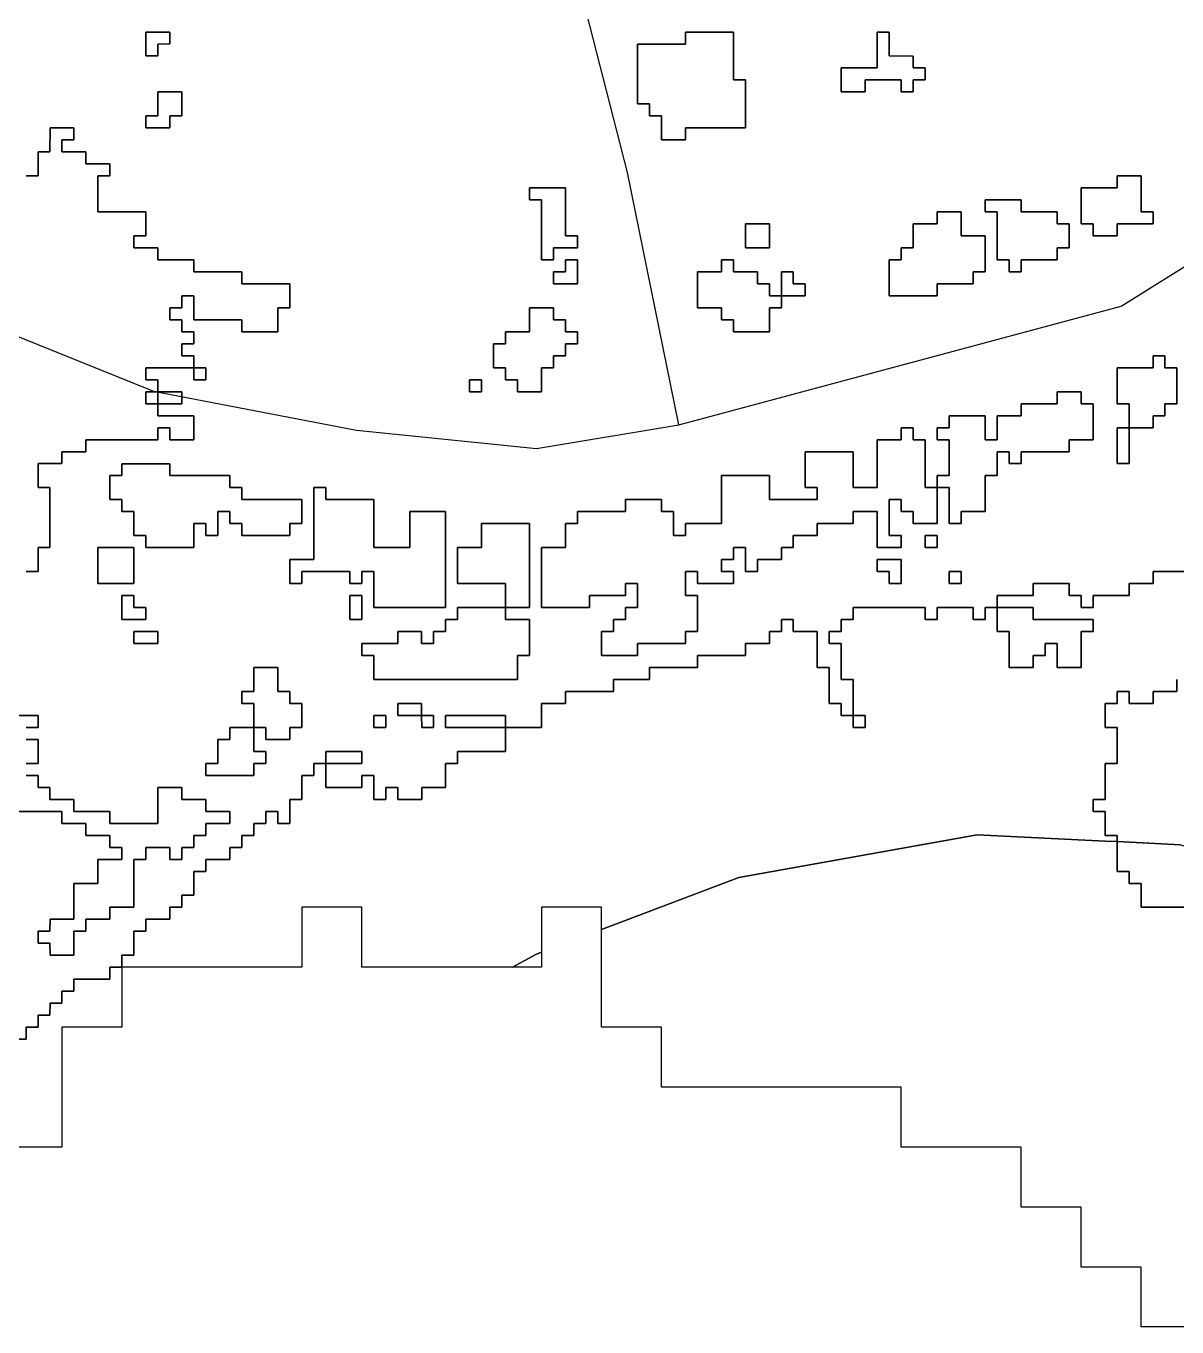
# Model space of a CAD drawing. Header units: metres. Extents: x 553506 to 563855, y 142925 to 150243.
# Drawn here: x 557246 to 557438, y 147660 to 147877 of the extents above; entities that cross this region are included whole.
import ezdxf

# ---------------------------------------------------------------- set-up
doc = ezdxf.new("R2010")
doc.units = ezdxf.units.M
doc.layers.add('C-FLOOD_ZONE_3', color=150, linetype='Continuous')
doc.layers.add('C-ROADS', color=33, linetype='Continuous')

msp = doc.modelspace()

# ---------------------------------------------------------------- linework, layer by layer
at = {"layer": 'C-FLOOD_ZONE_3'}
for points in [[(557267.999, 147872.001), (557267.9994, 147874.0006), (557269.999, 147874.001), (557269.999, 147875.999), (557266.001, 147875.999), (557266.001, 147874), (557266.001, 147872.001), (557267.999, 147872.001)], [(557266.001, 147872.001), (557266.001, 147874), (557266.001, 147875.999), (557269.999, 147875.999), (557269.999, 147874.001), (557267.9994, 147874.0006), (557267.999, 147872.001), (557266.001, 147872.001)], [(557350.0006, 147864.0006), (557350.001, 147862.001), (557352.0006, 147862.0006), (557352.001, 147860), (557352.001, 147858.001), (557355.999, 147858.001), (557355.9994, 147860.0006), (557362, 147860.001), (557365.999, 147860.001), (557365.999, 147866), (557365.999, 147867.999), (557363.9994, 147867.9994), (557363.999, 147872), (557363.999, 147875.999), (557356.001, 147875.999), (557356.0006, 147873.9994), (557354, 147873.999), (557348.001, 147873.999), (557348.001, 147872), (557348.001, 147864.001), (557350.0006, 147864.0006)], [(557365.999, 147866), (557365.999, 147860.001), (557362, 147860.001), (557355.9994, 147860.0006), (557355.999, 147858.001), (557352.001, 147858.001), (557352.001, 147860), (557352.0006, 147862.0006), (557350.001, 147862.001), (557350.0006, 147864.0006), (557348.001, 147864.001), (557348.001, 147872), (557348.001, 147873.999), (557354, 147873.999), (557356.0006, 147873.9994), (557356.001, 147875.999), (557363.999, 147875.999), (557363.999, 147872), (557363.9994, 147867.9994), (557365.999, 147867.999), (557365.999, 147866)], [(557393.999, 147866.001), (557393.9994, 147868.0006), (557395.999, 147868.001), (557395.999, 147869.999), (557393.9994, 147869.9994), (557393.999, 147871.999), (557389.9994, 147871.9994), (557389.999, 147875.999), (557388.001, 147875.999), (557388.0006, 147869.9994), (557386, 147869.999), (557382.001, 147869.999), (557382.001, 147866.001), (557385.999, 147866.001), (557385.9994, 147868.0006), (557392.0006, 147868.0006), (557392.001, 147866.001), (557393.999, 147866.001)], [(557392.001, 147866.001), (557392.0006, 147868.0006), (557385.9994, 147868.0006), (557385.999, 147866.001), (557382.001, 147866.001), (557382.001, 147869.999), (557386, 147869.999), (557388.0006, 147869.9994), (557388.001, 147875.999), (557389.999, 147875.999), (557389.9994, 147871.9994), (557393.999, 147871.999), (557393.9994, 147869.9994), (557395.999, 147869.999), (557395.999, 147868.001), (557393.9994, 147868.0006), (557393.999, 147866.001), (557392.001, 147866.001)], [(557271.999, 147865.999), (557268.001, 147865.999), (557268.0006, 147861.9994), (557266.001, 147861.999), (557266.001, 147860.001), (557269.999, 147860.001), (557269.9994, 147862.0006), (557271.999, 147862.001), (557271.999, 147865.999)], [(557266.001, 147860.001), (557266.001, 147861.999), (557268.0006, 147861.9994), (557268.001, 147865.999), (557271.999, 147865.999), (557271.999, 147862.001), (557269.9994, 147862.0006), (557269.999, 147860.001), (557266.001, 147860.001)], [(557427.999, 147842.001), (557427.9994, 147844.0006), (557432, 147844.001), (557433.999, 147844.001), (557433.999, 147845.999), (557431.9994, 147845.9994), (557431.999, 147851.999), (557428.001, 147851.999), (557428.0006, 147849.9994), (557422.001, 147849.999), (557422.001, 147846), (557422.001, 147844.001), (557424.0006, 147844.0006), (557424.001, 147842.001), (557427.999, 147842.001)], [(557422.001, 147846), (557422.001, 147849.999), (557428.0006, 147849.9994), (557428.001, 147851.999), (557431.999, 147851.999), (557431.9994, 147845.9994), (557433.999, 147845.999), (557433.999, 147844.001), (557432, 147844.001), (557427.9994, 147844.0006), (557427.999, 147842.001), (557424.001, 147842.001), (557424.0006, 147844.0006), (557422.001, 147844.001), (557422.001, 147846)], [(557333.999, 147838.001), (557333.9994, 147840.0006), (557337.999, 147840.001), (557337.999, 147841.999), (557335.9994, 147841.9994), (557335.999, 147849.999), (557330.001, 147849.999), (557330.001, 147848.001), (557332.0006, 147848.0006), (557332.001, 147838.001), (557333.999, 147838.001)], [(557330.001, 147849.999), (557335.999, 147849.999), (557335.9994, 147841.9994), (557337.999, 147841.999), (557337.999, 147840.001), (557333.9994, 147840.0006), (557333.999, 147838.001), (557332.001, 147838.001), (557332.0006, 147848.0006), (557330.001, 147848.001), (557330.001, 147849.999)], [(557411.9994, 147845.9994), (557411.999, 147847.999), (557406.001, 147847.999), (557406.001, 147846.001), (557408.0006, 147846.0006), (557408.001, 147838.001), (557410.0006, 147838.0006), (557410.001, 147836.001), (557411.999, 147836.001), (557411.9994, 147838.0006), (557417.999, 147838.001), (557417.9994, 147840.0006), (557419.999, 147840.001), (557419.999, 147843.999), (557417.9994, 147843.9994), (557417.999, 147845.999), (557411.9994, 147845.9994)], [(557411.9994, 147838.0006), (557411.999, 147836.001), (557410.001, 147836.001), (557410.0006, 147838.0006), (557408.001, 147838.001), (557408.0006, 147846.0006), (557406.001, 147846.001), (557406.001, 147847.999), (557411.999, 147847.999), (557411.9994, 147845.9994), (557417.999, 147845.999), (557417.9994, 147843.9994), (557419.999, 147843.999), (557419.999, 147840.001), (557417.9994, 147840.0006), (557417.999, 147838.001), (557411.9994, 147838.0006)], [(557401.999, 147845.999), (557400, 147845.999), (557398.001, 147845.999), (557398.0006, 147843.9994), (557394.001, 147843.999), (557394.0006, 147839.9994), (557392.001, 147839.999), (557392.0006, 147837.9994), (557390.001, 147837.999), (557390.001, 147834), (557390.001, 147832.001), (557397.999, 147832.001), (557397.9994, 147834.0006), (557403.999, 147834.001), (557403.9994, 147836.0006), (557405.999, 147836.001), (557405.999, 147838), (557405.999, 147841.999), (557404, 147841.999), (557401.9994, 147841.9994), (557401.999, 147844), (557401.999, 147845.999)], [(557405.999, 147841.999), (557405.999, 147838), (557405.999, 147836.001), (557403.9994, 147836.0006), (557403.999, 147834.001), (557397.9994, 147834.0006), (557397.999, 147832.001), (557390.001, 147832.001), (557390.001, 147834), (557390.001, 147837.999), (557392.0006, 147837.9994), (557392.001, 147839.999), (557394.0006, 147839.9994), (557394.001, 147843.999), (557398.0006, 147843.9994), (557398.001, 147845.999), (557400, 147845.999), (557401.999, 147845.999), (557401.999, 147844), (557401.9994, 147841.9994), (557404, 147841.999), (557405.999, 147841.999)], [(557369.999, 147840.001), (557369.999, 147843.999), (557366.001, 147843.999), (557366.001, 147840.001), (557369.999, 147840.001)], [(557366.001, 147840.001), (557366.001, 147843.999), (557369.999, 147843.999), (557369.999, 147840.001), (557366.001, 147840.001)], [(557334.001, 147834.001), (557337.999, 147834.001), (557337.999, 147837.999), (557336.001, 147837.999), (557336.0006, 147835.9994), (557334.001, 147835.999), (557334.001, 147834.001)], [(557336.001, 147837.999), (557337.999, 147837.999), (557337.999, 147834.001), (557334.001, 147834.001), (557334.001, 147835.999), (557336.0006, 147835.9994), (557336.001, 147837.999)], [(557369.9994, 147831.9994), (557369.999, 147833.999), (557367.9994, 147833.9994), (557367.999, 147835.999), (557363.9994, 147835.9994), (557363.999, 147837.999), (557362.001, 147837.999), (557362.0006, 147835.9994), (557358.001, 147835.999), (557358.001, 147830.001), (557362.0006, 147830.0006), (557362.001, 147828.001), (557364.0006, 147828.0006), (557364.001, 147826.001), (557369.999, 147826.001), (557369.9994, 147830.0006), (557371.999, 147830.001), (557372, 147832), (557369.9994, 147831.9994)], [(557369.9994, 147831.9994), (557372, 147832), (557371.999, 147830.001), (557369.9994, 147830.0006), (557369.999, 147826.001), (557364.001, 147826.001), (557364.0006, 147828.0006), (557362.001, 147828.001), (557362.0006, 147830.0006), (557358.001, 147830.001), (557358.001, 147835.999), (557362.0006, 147835.9994), (557362.001, 147837.999), (557363.999, 147837.999), (557363.9994, 147835.9994), (557367.999, 147835.999), (557367.9994, 147833.9994), (557369.999, 147833.999), (557369.9994, 147831.9994)], [(557373.999, 147835.999), (557372.001, 147835.999), (557372, 147832), (557374, 147832.001), (557375.999, 147832.001), (557375.999, 147833.999), (557373.9994, 147833.9994), (557373.999, 147835.999)], [(557375.999, 147832.001), (557374, 147832.001), (557372, 147832), (557372.001, 147835.999), (557373.999, 147835.999), (557373.9994, 147833.9994), (557375.999, 147833.999), (557375.999, 147832.001)], [(557328.0006, 147818.0006), (557328.001, 147816.001), (557331.999, 147816.001), (557331.9994, 147820.0006), (557333.999, 147820.001), (557333.9994, 147822.0006), (557335.999, 147822.001), (557335.9994, 147824.0006), (557337.999, 147824.001), (557337.999, 147825.999), (557335.9994, 147825.9994), (557335.999, 147827.999), (557333.9994, 147827.9994), (557333.999, 147829.999), (557330.001, 147829.999), (557330.0006, 147825.9994), (557326.001, 147825.999), (557326.0006, 147823.9994), (557324.001, 147823.999), (557324.001, 147820.001), (557326.0006, 147820.0006), (557326.001, 147818.001), (557328.0006, 147818.0006)], [(557333.999, 147820.001), (557331.9994, 147820.0006), (557331.999, 147816.001), (557328.001, 147816.001), (557328.0006, 147818.0006), (557326.001, 147818.001), (557326.0006, 147820.0006), (557324.001, 147820.001), (557324.001, 147823.999), (557326.0006, 147823.9994), (557326.001, 147825.999), (557330.0006, 147825.9994), (557330.001, 147829.999), (557333.999, 147829.999), (557333.9994, 147827.9994), (557335.999, 147827.999), (557335.9994, 147825.9994), (557337.999, 147825.999), (557337.999, 147824.001), (557335.9994, 147824.0006), (557335.999, 147822.001), (557333.9994, 147822.0006), (557333.999, 147820.001)], [(557435.999, 147812.001), (557435.9994, 147814.0006), (557437.999, 147814.001), (557437.999, 147819.999), (557435.9994, 147819.9994), (557435.999, 147821.999), (557434.001, 147821.999), (557434.0006, 147819.9994), (557428.001, 147819.999), (557428.001, 147814.001), (557430.0006, 147814.0006), (557430, 147810), (557433.999, 147810.001), (557433.9994, 147812.0006), (557435.999, 147812.001)], [(557430, 147810), (557430.0006, 147814.0006), (557428.001, 147814.001), (557428.001, 147819.999), (557434.0006, 147819.9994), (557434.001, 147821.999), (557435.999, 147821.999), (557435.9994, 147819.9994), (557437.999, 147819.999), (557437.999, 147814.001), (557435.9994, 147814.0006), (557435.999, 147812.001), (557433.9994, 147812.0006), (557433.999, 147810.001), (557430, 147810)], [(557274.001, 147818.001), (557275.999, 147818.001), (557275.999, 147819.999), (557274, 147820), (557274.001, 147818.001)], [(557274.001, 147818.001), (557274, 147820), (557275.999, 147819.999), (557275.999, 147818.001), (557274.001, 147818.001)], [(557321.999, 147817.999), (557320.001, 147817.999), (557320.001, 147816.001), (557321.999, 147816.001), (557321.999, 147817.999)], [(557321.999, 147817.999), (557321.999, 147816.001), (557320.001, 147816.001), (557320.001, 147817.999), (557321.999, 147817.999)], [(557268, 147816), (557268, 147814), (557265.9994, 147813.9994), (557265.9994, 147816.0006), (557268, 147816)], [(557271.999, 147815.999), (557271.999, 147814.001), (557268, 147814), (557268, 147816), (557271.999, 147815.999)], [(557401.999, 147794.001), (557401.9994, 147796.0006), (557405.999, 147796.001), (557405.9994, 147802.0006), (557407.999, 147802.001), (557407.9994, 147806.0006), (557410.0006, 147806.0006), (557410.001, 147804.001), (557411.999, 147804.001), (557411.9994, 147806.0006), (557419.999, 147806.001), (557419.9994, 147808.0006), (557423.999, 147808.001), (557423.999, 147810), (557423.999, 147812), (557423.999, 147813.999), (557421.9994, 147813.9994), (557421.999, 147815.999), (557418.001, 147815.999), (557418.0006, 147813.9994), (557412.001, 147813.999), (557412.0006, 147811.9994), (557408.001, 147811.999), (557408.0006, 147807.9994), (557405.9994, 147807.9994), (557405.999, 147811.999), (557400.001, 147811.999), (557400.0006, 147809.9994), (557398.001, 147809.999), (557398.001, 147808.001), (557400.0006, 147808.0006), (557400.0006, 147801.9994), (557398.001, 147801.999), (557398, 147800), (557400.0006, 147800.0006), (557400.001, 147794.001), (557401.999, 147794.001)], [(557398.001, 147809.999), (557400.0006, 147809.9994), (557400.001, 147811.999), (557405.999, 147811.999), (557405.9994, 147807.9994), (557408.0006, 147807.9994), (557408.001, 147811.999), (557412.0006, 147811.9994), (557412.001, 147813.999), (557418.0006, 147813.9994), (557418.001, 147815.999), (557421.999, 147815.999), (557421.9994, 147813.9994), (557423.999, 147813.999), (557423.999, 147812), (557423.999, 147810), (557423.999, 147808.001), (557419.9994, 147808.0006), (557419.999, 147806.001), (557411.9994, 147806.0006), (557411.999, 147804.001), (557410.001, 147804.001), (557410.0006, 147806.0006), (557407.9994, 147806.0006), (557407.999, 147802.001), (557405.9994, 147802.0006), (557405.999, 147796.001), (557401.9994, 147796.0006), (557401.999, 147794.001), (557400.001, 147794.001), (557400.0006, 147800.0006), (557398, 147800), (557398.001, 147801.999), (557400.0006, 147801.9994), (557400.0006, 147808.0006), (557398.001, 147808.001), (557398.001, 147809.999)], [(557395.9994, 147799.9994), (557395.999, 147807.999), (557393.9994, 147807.9994), (557393.999, 147809.999), (557392.001, 147809.999), (557392.0006, 147807.9994), (557388.001, 147807.999), (557388.0006, 147799.9994), (557383.9994, 147799.9994), (557383.999, 147804), (557383.999, 147805.999), (557376.001, 147805.999), (557376.001, 147800.001), (557378.0006, 147800.0006), (557378.0006, 147797.9994), (557372, 147797.999), (557369.9994, 147797.9994), (557369.999, 147801.999), (557362.001, 147801.999), (557362.0006, 147793.9994), (557356.001, 147793.999), (557356.0006, 147791.9994), (557353.9994, 147791.9994), (557353.999, 147794), (557353.999, 147795.999), (557351.9994, 147795.9994), (557351.999, 147797.999), (557346.001, 147797.999), (557346.0006, 147795.9994), (557342, 147795.999), (557340, 147795.999), (557338.001, 147795.999), (557338.0006, 147793.9994), (557336.001, 147793.999), (557336.0006, 147789.9994), (557332.001, 147789.999), (557332.001, 147780.001), (557339.999, 147780.001), (557339.9994, 147782.0006), (557345.999, 147782.001), (557345.9994, 147784.0006), (557348.0006, 147784.0006), (557348.0006, 147779.9994), (557346.001, 147779.999), (557346.0006, 147777.9994), (557344.001, 147777.999), (557344.0006, 147775.9994), (557342.001, 147775.999), (557342.001, 147772.001), (557344, 147772.001), (557346, 147772.001), (557347.999, 147772.001), (557347.9994, 147774.0006), (557350, 147774.001), (557352, 147774.001), (557354, 147774.001), (557355.999, 147774.001), (557355.9994, 147776.0006), (557357.999, 147776.001), (557357.999, 147780), (557357.999, 147781.999), (557355.9994, 147781.9994), (557355.9994, 147786.0006), (557358.0006, 147786.0006), (557358.001, 147784.001), (557362, 147784.001), (557363.999, 147784.001), (557363.999, 147785.999), (557361.9994, 147785.9994), (557361.9994, 147788.0006), (557363.999, 147788.001), (557363.9994, 147790.0006), (557366.0006, 147790.0006), (557366.001, 147786.001), (557367.999, 147786.001), (557367.9994, 147788.0006), (557371.999, 147788.001), (557371.9994, 147790.0006), (557373.999, 147790.001), (557373.9994, 147792.0006), (557377.999, 147792.001), (557377.9994, 147794.0006), (557380, 147794.001), (557383.999, 147794.001), (557383.9994, 147796.0006), (557386, 147796.001), (557388.0006, 147796.0006), (557388.001, 147792), (557388.001, 147790.001), (557391.999, 147790.001), (557391.999, 147791.999), (557389.9994, 147791.9994), (557389.9994, 147798.0006), (557392.0006, 147798.0006), (557392.001, 147796.001), (557394.0006, 147796.0006), (557394.001, 147794.001), (557397.999, 147794.001), (557398, 147800), (557395.9994, 147799.9994)], [(557358.001, 147784.001), (557358.0006, 147786.0006), (557355.9994, 147786.0006), (557355.9994, 147781.9994), (557357.999, 147781.999), (557357.999, 147780), (557357.999, 147776.001), (557355.9994, 147776.0006), (557355.999, 147774.001), (557354, 147774.001), (557352, 147774.001), (557350, 147774.001), (557347.9994, 147774.0006), (557347.999, 147772.001), (557346, 147772.001), (557344, 147772.001), (557342.001, 147772.001), (557342.001, 147775.999), (557344.0006, 147775.9994), (557344.001, 147777.999), (557346.0006, 147777.9994), (557346.001, 147779.999), (557348.0006, 147779.9994), (557348.0006, 147784.0006), (557345.9994, 147784.0006), (557345.999, 147782.001), (557339.9994, 147782.0006), (557339.999, 147780.001), (557332.001, 147780.001), (557332.001, 147789.999), (557336.0006, 147789.9994), (557336.001, 147793.999), (557338.0006, 147793.9994), (557338.001, 147795.999), (557340, 147795.999), (557342, 147795.999), (557346.0006, 147795.9994), (557346.001, 147797.999), (557351.999, 147797.999), (557351.9994, 147795.9994), (557353.999, 147795.999), (557353.999, 147794), (557353.9994, 147791.9994), (557356.0006, 147791.9994), (557356.001, 147793.999), (557362.0006, 147793.9994), (557362.001, 147801.999), (557369.999, 147801.999), (557369.9994, 147797.9994), (557372, 147797.999), (557378.0006, 147797.9994), (557378.0006, 147800.0006), (557376.001, 147800.001), (557376.001, 147805.999), (557383.999, 147805.999), (557383.999, 147804), (557383.9994, 147799.9994), (557388.0006, 147799.9994), (557388.001, 147807.999), (557392.0006, 147807.9994), (557392.001, 147809.999), (557393.999, 147809.999), (557393.9994, 147807.9994), (557395.999, 147807.999), (557395.9994, 147799.9994), (557398, 147800), (557397.999, 147794.001), (557394.001, 147794.001), (557394.0006, 147796.0006), (557392.001, 147796.001), (557392.0006, 147798.0006), (557389.9994, 147798.0006), (557389.9994, 147791.9994), (557391.999, 147791.999), (557391.999, 147790.001), (557388.001, 147790.001), (557388.001, 147792), (557388.0006, 147796.0006), (557386, 147796.001), (557383.9994, 147796.0006), (557383.999, 147794.001), (557380, 147794.001), (557377.9994, 147794.0006), (557377.999, 147792.001), (557373.9994, 147792.0006), (557373.999, 147790.001), (557371.9994, 147790.0006), (557371.999, 147788.001), (557367.9994, 147788.0006), (557367.999, 147786.001), (557366.001, 147786.001), (557366.0006, 147790.0006), (557363.9994, 147790.0006), (557363.999, 147788.001), (557361.9994, 147788.0006), (557361.9994, 147785.9994), (557363.999, 147785.999), (557363.999, 147784.001), (557362, 147784.001), (557358.001, 147784.001)], [(557428.001, 147809.999), (557428.001, 147806), (557428.001, 147804.001), (557429.999, 147804.001), (557429.999, 147806), (557430, 147810), (557428.001, 147809.999)], [(557429.999, 147806), (557429.999, 147804.001), (557428.001, 147804.001), (557428.001, 147806), (557428.001, 147809.999), (557430, 147810), (557429.999, 147806)], [(557262.001, 147803.999), (557262.0006, 147801.9994), (557260.001, 147801.999), (557260.001, 147798.001), (557262.0006, 147798.0006), (557262.001, 147796.001), (557264.0006, 147796.0006), (557264.001, 147794), (557264.001, 147792.001), (557266.0006, 147792.0006), (557266.001, 147790.001), (557268, 147790.001), (557273.999, 147790.001), (557273.999, 147792), (557273.9994, 147794.0006), (557276.0006, 147794.0006), (557276.001, 147792.001), (557277.999, 147792.001), (557277.9994, 147796.0006), (557280.0006, 147796.0006), (557280.001, 147794.001), (557282.0006, 147794.0006), (557282.001, 147792.001), (557289.999, 147792.001), (557289.9994, 147794.0006), (557291.999, 147794.001), (557291.999, 147797.999), (557281.9994, 147797.9994), (557281.999, 147799.999), (557279.9994, 147799.9994), (557279.999, 147801.999), (557276, 147801.999), (557269.9994, 147801.9994), (557269.999, 147803.999), (557262.001, 147803.999)], [(557264.001, 147794), (557264.0006, 147796.0006), (557262.001, 147796.001), (557262.0006, 147798.0006), (557260.001, 147798.001), (557260.001, 147801.999), (557262.0006, 147801.9994), (557262.001, 147803.999), (557269.999, 147803.999), (557269.9994, 147801.9994), (557276, 147801.999), (557279.999, 147801.999), (557279.9994, 147799.9994), (557281.999, 147799.999), (557281.9994, 147797.9994), (557291.999, 147797.999), (557291.999, 147794.001), (557289.9994, 147794.0006), (557289.999, 147792.001), (557282.001, 147792.001), (557282.0006, 147794.0006), (557280.001, 147794.001), (557280.0006, 147796.0006), (557277.9994, 147796.0006), (557277.999, 147792.001), (557276.001, 147792.001), (557276.0006, 147794.0006), (557273.9994, 147794.0006), (557273.999, 147792), (557273.999, 147790.001), (557268, 147790.001), (557266.001, 147790.001), (557266.0006, 147792.0006), (557264.001, 147792.001), (557264.001, 147794)], [(557304.001, 147782), (557304.001, 147780.001), (557315.999, 147780.001), (557315.999, 147792), (557315.999, 147794), (557315.999, 147795.999), (557314, 147795.999), (557312, 147795.999), (557310.001, 147795.999), (557310.0006, 147789.9994), (557303.9994, 147789.9994), (557303.999, 147797.999), (557295.9994, 147797.9994), (557295.999, 147799.999), (557294.001, 147799.999), (557294.0006, 147787.9994), (557290.001, 147787.999), (557290.001, 147784.001), (557291.999, 147784.001), (557291.9994, 147786.0006), (557300.0006, 147786.0006), (557300.001, 147784.001), (557301.999, 147784.001), (557301.9994, 147786.0006), (557304.0006, 147786.0006), (557304.001, 147782)], [(557312, 147795.999), (557314, 147795.999), (557315.999, 147795.999), (557315.999, 147794), (557315.999, 147792), (557315.999, 147780.001), (557304.001, 147780.001), (557304.001, 147782), (557304.0006, 147786.0006), (557301.9994, 147786.0006), (557301.999, 147784.001), (557300.001, 147784.001), (557300.0006, 147786.0006), (557291.9994, 147786.0006), (557291.999, 147784.001), (557290.001, 147784.001), (557290.001, 147787.999), (557294.0006, 147787.9994), (557294.001, 147799.999), (557295.999, 147799.999), (557295.9994, 147797.9994), (557303.999, 147797.999), (557303.9994, 147789.9994), (557310.0006, 147789.9994), (557310.001, 147795.999), (557312, 147795.999)], [(557322.001, 147793.999), (557322.0006, 147789.9994), (557318.001, 147789.999), (557318.001, 147784.001), (557326.0006, 147784.0006), (557326.001, 147782), (557326, 147780), (557329.999, 147780.001), (557329.999, 147793.999), (557322.001, 147793.999)], [(557318.001, 147789.999), (557322.0006, 147789.9994), (557322.001, 147793.999), (557329.999, 147793.999), (557329.999, 147780.001), (557326, 147780), (557326.001, 147782), (557326.0006, 147784.0006), (557318.001, 147784.001), (557318.001, 147789.999)], [(557396.001, 147791.999), (557396.001, 147790.001), (557397.999, 147790.001), (557397.999, 147791.999), (557396.001, 147791.999)], [(557396.001, 147790.001), (557396.001, 147791.999), (557397.999, 147791.999), (557397.999, 147790.001), (557396.001, 147790.001)], [(557262, 147784.001), (557263.999, 147784.001), (557263.999, 147788), (557263.999, 147789.999), (557258.001, 147789.999), (557258.001, 147784.001), (557262, 147784.001)], [(557258.001, 147789.999), (557263.999, 147789.999), (557263.999, 147788), (557263.999, 147784.001), (557262, 147784.001), (557258.001, 147784.001), (557258.001, 147789.999)], [(557391.999, 147784.001), (557391.999, 147787.999), (557388.001, 147787.999), (557388.001, 147786.001), (557390.0006, 147786.0006), (557390.001, 147784.001), (557391.999, 147784.001)], [(557388.001, 147787.999), (557391.999, 147787.999), (557391.999, 147784.001), (557390.001, 147784.001), (557390.0006, 147786.0006), (557388.001, 147786.001), (557388.001, 147787.999)], [(557401.999, 147785.999), (557400.001, 147785.999), (557400.001, 147784.001), (557401.999, 147784.001), (557401.999, 147785.999)], [(557401.999, 147785.999), (557401.999, 147784.001), (557400.001, 147784.001), (557400.001, 147785.999), (557401.999, 147785.999)], [(557263.9994, 147779.9994), (557263.999, 147781.999), (557262.001, 147781.999), (557262.001, 147778.001), (557265.999, 147778.001), (557265.999, 147779.999), (557263.9994, 147779.9994)], [(557265.999, 147778.001), (557262.001, 147778.001), (557262.001, 147781.999), (557263.999, 147781.999), (557263.9994, 147779.9994), (557265.999, 147779.999), (557265.999, 147778.001)], [(557301.999, 147781.999), (557300.001, 147781.999), (557300.001, 147778.001), (557301.999, 147778.001), (557301.999, 147781.999)], [(557300.001, 147778.001), (557300.001, 147781.999), (557301.999, 147781.999), (557301.999, 147778.001), (557300.001, 147778.001)], [(557320, 147779.999), (557318.001, 147779.999), (557318.0006, 147777.9994), (557316.001, 147777.999), (557316.0006, 147775.9994), (557314.001, 147775.999), (557314.0006, 147773.9994), (557311.9994, 147773.9994), (557311.999, 147775.999), (557310, 147775.999), (557308.001, 147775.999), (557308.0006, 147773.9994), (557302.001, 147773.999), (557302.001, 147772.001), (557304.0006, 147772.0006), (557304.001, 147768.001), (557308, 147768.001), (557320, 147768.001), (557326, 147768.001), (557327.999, 147768.001), (557327.999, 147770), (557327.9994, 147772.0006), (557329.999, 147772.001), (557329.999, 147774), (557329.999, 147777.999), (557325.9994, 147777.9994), (557326, 147780), (557320, 147779.999)], [(557327.999, 147768.001), (557326, 147768.001), (557320, 147768.001), (557308, 147768.001), (557304.001, 147768.001), (557304.0006, 147772.0006), (557302.001, 147772.001), (557302.001, 147773.999), (557308.0006, 147773.9994), (557308.001, 147775.999), (557310, 147775.999), (557311.999, 147775.999), (557311.9994, 147773.9994), (557314.0006, 147773.9994), (557314.001, 147775.999), (557316.0006, 147775.9994), (557316.001, 147777.999), (557318.0006, 147777.9994), (557318.001, 147779.999), (557320, 147779.999), (557326, 147780), (557325.9994, 147777.9994), (557329.999, 147777.999), (557329.999, 147774), (557329.999, 147772.001), (557327.9994, 147772.0006), (557327.999, 147770), (557327.999, 147768.001)], [(557409.999, 147774), (557409.999, 147775.999), (557407.9994, 147775.9994), (557408, 147780), (557414.0006, 147780.0006), (557414.001, 147778.001), (557422, 147778.001), (557424.0006, 147778.0006), (557424.0006, 147775.9994), (557422.001, 147775.999), (557422.0006, 147769.9994), (557417.9994, 147769.9994), (557417.999, 147773.999), (557416.001, 147773.999), (557416.0006, 147771.9994), (557414.001, 147771.999), (557414.0006, 147769.9994), (557412, 147769.999), (557409.9994, 147769.9994), (557409.999, 147774)], [(557407.9994, 147775.9994), (557409.999, 147775.999), (557409.999, 147774), (557409.9994, 147769.9994), (557412, 147769.999), (557414.0006, 147769.9994), (557414.001, 147771.999), (557416.0006, 147771.9994), (557416.001, 147773.999), (557417.999, 147773.999), (557417.9994, 147769.9994), (557422.0006, 147769.9994), (557422.001, 147775.999), (557424.0006, 147775.9994), (557424.0006, 147778.0006), (557422, 147778.001), (557414.001, 147778.001), (557414.0006, 147780.0006), (557408, 147780), (557407.9994, 147775.9994)], [(557266, 147774.001), (557267.999, 147774.001), (557267.999, 147775.999), (557266, 147775.999), (557264.001, 147775.999), (557264.001, 147774.001), (557266, 147774.001)], [(557264.001, 147775.999), (557266, 147775.999), (557267.999, 147775.999), (557267.999, 147774.001), (557266, 147774.001), (557264.001, 147774.001), (557264.001, 147775.999)], [(557289.999, 147758.001), (557289.9994, 147760.0006), (557291.999, 147760.001), (557291.999, 147762), (557291.999, 147763.999), (557289.9994, 147763.9994), (557289.999, 147765.999), (557287.9994, 147765.9994), (557287.999, 147769.999), (557284.001, 147769.999), (557284.001, 147768), (557284.0006, 147765.9994), (557282.001, 147765.999), (557282.001, 147764.001), (557284.0006, 147764.0006), (557284.001, 147762), (557284, 147760), (557286.0006, 147760.0006), (557286.001, 147758.001), (557289.999, 147758.001)], [(557286.001, 147758.001), (557286.0006, 147760.0006), (557284, 147760), (557284.001, 147762), (557284.0006, 147764.0006), (557282.001, 147764.001), (557282.001, 147765.999), (557284.0006, 147765.9994), (557284.001, 147768), (557284.001, 147769.999), (557287.999, 147769.999), (557287.9994, 147765.9994), (557289.999, 147765.999), (557289.9994, 147763.9994), (557291.999, 147763.999), (557291.999, 147762), (557291.999, 147760.001), (557289.9994, 147760.0006), (557289.999, 147758.001), (557286.001, 147758.001)], [(557308.001, 147762.001), (557312, 147762), (557311.999, 147763.999), (557308.001, 147763.999), (557308.001, 147762.001)], [(557308.001, 147763.999), (557311.999, 147763.999), (557312, 147762), (557308.001, 147762.001), (557308.001, 147763.999)], [(557304.001, 147760.001), (557305.999, 147760.001), (557305.999, 147761.999), (557304.001, 147761.999), (557304.001, 147760.001)], [(557304.001, 147761.999), (557305.999, 147761.999), (557305.999, 147760.001), (557304.001, 147760.001), (557304.001, 147761.999)], [(557312.001, 147760.001), (557313.999, 147760.001), (557313.999, 147761.999), (557312, 147762), (557312.001, 147760.001)], [(557312.001, 147760.001), (557312, 147762), (557313.999, 147761.999), (557313.999, 147760.001), (557312.001, 147760.001)], [(557325.999, 147761.999), (557324, 147761.999), (557316.001, 147761.999), (557316.001, 147760.001), (557326, 147760), (557325.999, 147761.999)], [(557324, 147761.999), (557325.999, 147761.999), (557326, 147760), (557316.001, 147760.001), (557316.001, 147761.999), (557324, 147761.999)], [(557386.0006, 147762.0006), (557386.0006, 147759.9994), (557383.9994, 147759.9994), (557384, 147762), (557386.0006, 147762.0006)], [(557383.9994, 147759.9994), (557386.0006, 147759.9994), (557386.0006, 147762.0006), (557384, 147762), (557383.9994, 147759.9994)], [(557282, 147759.999), (557280.001, 147759.999), (557280.0006, 147757.9994), (557278.001, 147757.999), (557278.0006, 147753.9994), (557276.001, 147753.999), (557276.001, 147752.001), (557280, 147752.001), (557283.999, 147752.001), (557283.9994, 147754.0006), (557285.999, 147754.001), (557285.999, 147755.999), (557283.9994, 147755.9994), (557284, 147760), (557282, 147759.999)], [(557285.999, 147755.999), (557285.999, 147754.001), (557283.9994, 147754.0006), (557283.999, 147752.001), (557280, 147752.001), (557276.001, 147752.001), (557276.001, 147753.999), (557278.0006, 147753.9994), (557278.001, 147757.999), (557280.0006, 147757.9994), (557280.001, 147759.999), (557282, 147759.999), (557284, 147760), (557283.9994, 147755.9994), (557285.999, 147755.999)], [(557301.999, 147754.001), (557301.999, 147755.999), (557296.001, 147755.999), (557296, 147754), (557301.999, 147754.001)], [(557301.999, 147754.001), (557296, 147754), (557296.001, 147755.999), (557301.999, 147755.999), (557301.999, 147754.001)], [(557442.0006, 147729.9994), (557431.9994, 147729.9994), (557431.999, 147733.999), (557429.9994, 147733.9994), (557429.999, 147735.999), (557427.9994, 147735.9994), (557427.999, 147740.9541), (557438.59, 147740.43), (557450.001, 147737.0267), (557450.0006, 147731.9994), (557442.001, 147731.999), (557442.0006, 147729.9994)], [(557332, 147720), (557327.1364, 147720), (557331.02, 147722.15), (557332, 147722.5216), (557332, 147720)]]:
    msp.add_lwpolyline(points, close=True, dxfattribs=at)
for points in [[(557245.9994, 147786.0006), (557247.999, 147786.001), (557247.9994, 147790.0006), (557249.999, 147790.001), (557249.999, 147799.999), (557247.9994, 147799.9994), (557247.9994, 147804.0006), (557251.999, 147804.001), (557251.9994, 147806.0006), (557255.999, 147806.001), (557255.9994, 147808.0006), (557267.999, 147808.001), (557267.9994, 147810.0006), (557270.0006, 147810.0006), (557270.001, 147808.001), (557273.999, 147808.001), (557273.999, 147811.999), (557267.9994, 147811.9994), (557268, 147814), (557271.999, 147814.001), (557271.999, 147815.999), (557268, 147816), (557267.999, 147817.999), (557265.9994, 147817.9994), (557265.9994, 147820.0006), (557274, 147820), (557273.999, 147821.999), (557271.9994, 147821.9994), (557271.9994, 147824.0006), (557273.999, 147824.001), (557273.999, 147825.999), (557271.9994, 147825.9994), (557271.999, 147827.999), (557269.9994, 147827.9994), (557269.9994, 147830.0006), (557271.999, 147830.001), (557271.9994, 147832.0006), (557274.0006, 147832.0006), (557274.001, 147830), (557274.001, 147828.001), (557282.0006, 147828.0006), (557282.001, 147826.001), (557287.999, 147826.001), (557287.9994, 147830.0006), (557289.999, 147830.001), (557289.999, 147833.999), (557281.9994, 147833.9994), (557281.999, 147835.999), (557276, 147835.999), (557273.9994, 147835.9994), (557273.999, 147837.999), (557267.9994, 147837.9994), (557267.999, 147839.999), (557263.9994, 147839.9994), (557263.9994, 147842.0006), (557265.999, 147842.001), (557265.999, 147845.999), (557262, 147845.999), (557257.9994, 147845.9994), (557257.9994, 147852.0006), (557259.999, 147852.001), (557259.999, 147853.999), (557258, 147853.999), (557255.9994, 147853.9994), (557255.999, 147855.999), (557251.9994, 147855.9994), (557251.9994, 147858.0006), (557253.999, 147858.001), (557253.999, 147859.999), (557250.001, 147859.999), (557250.0006, 147855.9994), (557248.001, 147855.999), (557248.001, 147854), (557248.0006, 147851.9994), (557245.9994, 147851.9994)], [(557245.9994, 147851.9994), (557248.0006, 147851.9994), (557248.001, 147854), (557248.001, 147855.999), (557250.0006, 147855.9994), (557250.001, 147859.999), (557253.999, 147859.999), (557253.999, 147858.001), (557251.9994, 147858.0006), (557251.9994, 147855.9994), (557255.999, 147855.999), (557255.9994, 147853.9994), (557258, 147853.999), (557259.999, 147853.999), (557259.999, 147852.001), (557257.9994, 147852.0006), (557257.9994, 147845.9994), (557262, 147845.999), (557265.999, 147845.999), (557265.999, 147842.001), (557263.9994, 147842.0006), (557263.9994, 147839.9994), (557267.999, 147839.999), (557267.9994, 147837.9994), (557273.999, 147837.999), (557273.9994, 147835.9994), (557276, 147835.999), (557281.999, 147835.999), (557281.9994, 147833.9994), (557289.999, 147833.999), (557289.999, 147830.001), (557287.9994, 147830.0006), (557287.999, 147826.001), (557282.001, 147826.001), (557282.0006, 147828.0006), (557274.001, 147828.001), (557274.001, 147830), (557274.0006, 147832.0006), (557271.9994, 147832.0006), (557271.999, 147830.001), (557269.9994, 147830.0006), (557269.9994, 147827.9994), (557271.999, 147827.999), (557271.9994, 147825.9994), (557273.999, 147825.999), (557273.999, 147824.001), (557271.9994, 147824.0006), (557271.9994, 147821.9994), (557273.999, 147821.999), (557274, 147820), (557265.9994, 147820.0006), (557265.9994, 147817.9994), (557267.999, 147817.999), (557268, 147816), (557265.9994, 147816.0006), (557265.9994, 147813.9994), (557268, 147814), (557267.9994, 147811.9994), (557273.999, 147811.999), (557273.999, 147808.001), (557270.001, 147808.001), (557270.0006, 147810.0006), (557267.9994, 147810.0006), (557267.999, 147808.001), (557255.9994, 147808.0006), (557255.999, 147806.001), (557251.9994, 147806.0006), (557251.999, 147804.001), (557247.9994, 147804.0006), (557247.9994, 147799.9994), (557249.999, 147799.999), (557249.999, 147790.001), (557247.9994, 147790.0006), (557247.999, 147786.001), (557245.9994, 147786.0006)], [(557442, 147785.999), (557436, 147785.999), (557434.001, 147785.999), (557434.0006, 147783.9994), (557432, 147783.999), (557430.001, 147783.999), (557430.0006, 147781.9994), (557424.001, 147781.999), (557424.0006, 147779.9994), (557421.9994, 147779.9994), (557421.999, 147781.999), (557419.9994, 147781.9994), (557419.999, 147783.999), (557418, 147783.999), (557414.001, 147783.999), (557414.0006, 147781.9994), (557410, 147781.999), (557408.001, 147781.999), (557408, 147780), (557406.001, 147779.999), (557406.0006, 147777.9994), (557403.9994, 147777.9994), (557403.999, 147779.999), (557402, 147779.999), (557398.001, 147779.999), (557398.0006, 147777.9994), (557395.9994, 147777.9994), (557395.999, 147779.999), (557392, 147779.999), (557384.001, 147779.999), (557384.0006, 147777.9994), (557382.001, 147777.999), (557382.0006, 147775.9994), (557380.001, 147775.999), (557380.001, 147774.001), (557382.0006, 147774.0006), (557382.001, 147768.001), (557384.0006, 147768.0006), (557384, 147762), (557381.9994, 147761.9994), (557381.999, 147763.999), (557379.9994, 147763.9994), (557379.999, 147769.999), (557377.9994, 147769.9994), (557377.999, 147775.999), (557376, 147775.999), (557373.9994, 147775.9994), (557373.999, 147777.999), (557372.001, 147777.999), (557372.0006, 147775.9994), (557370.001, 147775.999), (557370.0006, 147773.9994), (557366.001, 147773.999), (557366.0006, 147771.9994), (557364, 147771.999), (557360, 147771.999), (557358.001, 147771.999), (557358.0006, 147769.9994), (557356, 147769.999), (557352, 147769.999), (557350.001, 147769.999), (557350.0006, 147767.9994), (557348, 147767.999), (557344.001, 147767.999), (557344.0006, 147765.9994), (557342, 147765.999), (557336.001, 147765.999), (557336.0006, 147763.9994), (557332.001, 147763.999), (557332.001, 147762), (557332.0006, 147759.9994), (557326, 147760), (557326.0006, 147755.9994), (557318.001, 147755.999), (557318.0006, 147753.9994), (557316.001, 147753.999), (557316.0006, 147749.9994), (557312.001, 147749.999), (557312.0006, 147747.9994), (557307.9994, 147747.9994), (557307.999, 147749.999), (557306.001, 147749.999), (557306.0006, 147747.9994), (557303.9994, 147747.9994), (557303.999, 147751.999), (557302.001, 147751.999), (557302.0006, 147749.9994), (557295.9994, 147749.9994), (557296, 147754), (557294.001, 147753.999), (557294.0006, 147751.9994), (557292.001, 147751.999), (557292.001, 147750), (557292.0006, 147747.9994), (557290.001, 147747.999), (557290.001, 147746), (557290.0006, 147743.9994), (557287.9994, 147743.9994), (557287.999, 147745.999), (557286.001, 147745.999), (557286.0006, 147743.9994), (557284.001, 147743.999), (557284.0006, 147741.9994), (557282.001, 147741.999), (557282.0006, 147739.9994), (557280.001, 147739.999), (557280.0006, 147737.9994), (557278, 147737.999), (557276.001, 147737.999), (557276.0006, 147735.9994), (557274.001, 147735.999), (557274.0006, 147731.9994), (557272.001, 147731.999), (557272.0006, 147729.9994), (557270.001, 147729.999), (557270.0006, 147727.9994), (557266.001, 147727.999), (557266.0006, 147725.9994), (557264.001, 147725.999), (557264.0006, 147721.9994), (557262.001, 147721.999), (557262.0006, 147719.9994), (557260.001, 147719.999), (557260.0006, 147717.9994), (557254.001, 147717.999), (557254.0006, 147715.9994), (557252.001, 147715.999), (557252.0006, 147713.9994), (557250.001, 147713.999), (557250.0006, 147711.9994), (557248.001, 147711.999), (557248.0006, 147709.9994), (557246.001, 147709.999), (557246.0006, 147707.9994), (557244.001, 147707.999)], [(557437.9994, 147768.0006), (557437.999, 147766.001), (557436, 147766.001), (557433.9994, 147766.0006), (557433.999, 147764.001), (557432, 147764.001), (557430.001, 147764.001), (557430.0006, 147766.0006), (557427.9994, 147766.0006), (557427.999, 147764.001), (557425.9994, 147764.0006), (557425.9994, 147759.9994), (557427.999, 147759.999), (557427.999, 147756), (557427.999, 147754.001), (557425.9994, 147754.0006), (557425.999, 147748.001), (557423.9994, 147748.0006), (557423.9994, 147745.9994), (557425.999, 147745.999), (557425.9994, 147741.9994), (557427.999, 147741.999), (557427.999, 147740.9541), (557426, 147741.053), (557404.64, 147742.11), (557364.91, 147735), (557342, 147726.3133), (557342, 147730), (557332, 147730), (557332, 147722.5216), (557331.02, 147722.15), (557327.1364, 147720), (557302, 147720), (557302, 147730), (557292, 147730), (557292, 147720), (557262.0005, 147719.9995), (557262.001, 147721.999), (557264.0006, 147721.9994), (557264.001, 147725.999), (557266.0006, 147725.9994), (557266.001, 147727.999), (557270.0006, 147727.9994), (557270.001, 147729.999), (557272.0006, 147729.9994), (557272.001, 147731.999), (557274.0006, 147731.9994), (557274.001, 147735.999), (557276.0006, 147735.9994), (557276.001, 147737.999), (557278, 147737.999), (557280.0006, 147737.9994), (557280.001, 147739.999), (557282.0006, 147739.9994), (557282.001, 147741.999), (557282.001, 147741.999), (557284.0006, 147741.9994), (557284.001, 147743.999), (557286.0006, 147743.9994), (557286.001, 147745.999), (557287.999, 147745.999), (557287.9994, 147743.9994), (557290.0006, 147743.9994), (557290.001, 147746), (557290.001, 147747.999), (557292.0006, 147747.9994), (557292.001, 147750), (557292.001, 147751.999), (557294.0006, 147751.9994), (557294.001, 147753.999), (557296, 147754), (557295.9994, 147749.9994), (557302.0006, 147749.9994), (557302.001, 147751.999), (557303.999, 147751.999), (557303.9994, 147747.9994), (557306.0006, 147747.9994), (557306.001, 147749.999), (557307.999, 147749.999), (557307.9994, 147747.9994), (557312.0006, 147747.9994), (557312.001, 147749.999), (557316.0006, 147749.9994), (557316.001, 147753.999), (557318.0006, 147753.9994), (557318.001, 147755.999), (557326.0006, 147755.9994), (557326, 147760), (557332.0006, 147759.9994), (557332.001, 147762), (557332.001, 147763.999), (557336.0006, 147763.9994), (557336.001, 147765.999), (557342, 147765.999), (557344.0006, 147765.9994), (557344.001, 147767.999), (557348, 147767.999), (557350.0006, 147767.9994), (557350.001, 147769.999), (557352, 147769.999), (557356, 147769.999), (557358.0006, 147769.9994), (557358.001, 147771.999), (557360, 147771.999), (557364, 147771.999), (557366.0006, 147771.9994), (557366.001, 147773.999), (557370.0006, 147773.9994), (557370.001, 147775.999), (557372.0006, 147775.9994), (557372.001, 147777.999), (557373.999, 147777.999), (557373.9994, 147775.9994), (557376, 147775.999), (557377.999, 147775.999), (557377.9994, 147769.9994), (557379.999, 147769.999), (557379.9994, 147763.9994), (557381.999, 147763.999), (557381.9994, 147761.9994), (557384, 147762), (557384.0006, 147768.0006), (557382.001, 147768.001), (557382.0006, 147774.0006), (557380.001, 147774.001), (557380.001, 147775.999), (557382.0006, 147775.9994), (557382.001, 147777.999), (557384.0006, 147777.9994), (557384.001, 147779.999), (557392, 147779.999), (557395.999, 147779.999), (557395.9994, 147777.9994), (557398.0006, 147777.9994), (557398.001, 147779.999), (557402, 147779.999), (557403.999, 147779.999), (557403.9994, 147777.9994), (557406.0006, 147777.9994), (557406.001, 147779.999), (557408, 147780), (557408.001, 147781.999), (557410, 147781.999), (557414.0006, 147781.9994), (557414.001, 147783.999), (557418, 147783.999), (557419.999, 147783.999), (557419.9994, 147781.9994), (557421.999, 147781.999), (557421.9994, 147779.9994), (557424.0006, 147779.9994), (557424.001, 147781.999), (557430.0006, 147781.9994), (557430.001, 147783.999), (557432, 147783.999), (557434.0006, 147783.9994), (557434.001, 147785.999), (557436, 147785.999), (557442, 147785.999)], [(557438.59, 147740.43), (557427.999, 147740.9541), (557427.999, 147741.999), (557425.9994, 147741.9994), (557425.999, 147745.999), (557423.9994, 147745.9994), (557423.9994, 147748.0006), (557425.999, 147748.001), (557425.9994, 147754.0006), (557427.999, 147754.001), (557427.999, 147756), (557427.999, 147759.999), (557425.9994, 147759.9994), (557425.9994, 147764.0006), (557427.999, 147764.001), (557427.9994, 147766.0006), (557430.0006, 147766.0006), (557430.001, 147764.001), (557432, 147764.001), (557433.999, 147764.001), (557433.9994, 147766.0006), (557436, 147766.001), (557437.999, 147766.001), (557437.9994, 147768.0006)], [(557245.9994, 147760.0006), (557247.999, 147760.001), (557247.999, 147761.999), (557243.9994, 147761.9994)], [(557243.9994, 147761.9994), (557247.999, 147761.999), (557247.999, 147760.001), (557245.9994, 147760.0006)], [(557245.9994, 147754.0006), (557247.999, 147754.001), (557247.999, 147757.999), (557245.9994, 147757.9994)], [(557245.9994, 147757.9994), (557247.999, 147757.999), (557247.999, 147754.001), (557245.9994, 147754.0006)], [(557242, 147746.001), (557252.0006, 147746.0006), (557252.001, 147744.001), (557256.0006, 147744.0006), (557256.001, 147742.001), (557260.0006, 147742.0006), (557260.001, 147740.001), (557262.0006, 147740.0006), (557262.0006, 147737.9994), (557258.001, 147737.999), (557258.0006, 147733.9994), (557254.001, 147733.999), (557254.001, 147730), (557254.0006, 147727.9994), (557252, 147727.999), (557250.001, 147727.999), (557250.0006, 147725.9994), (557248.001, 147725.999), (557248.001, 147724.001), (557250.0006, 147724.0006), (557250.001, 147722.001), (557253.999, 147722.001), (557253.9994, 147726.0006), (557255.999, 147726.001), (557255.9994, 147728.0006), (557258, 147728.001), (557259.999, 147728.001), (557259.9994, 147730.0006), (557262, 147730.001), (557263.999, 147730.001), (557263.999, 147736), (557263.9994, 147738.0006), (557265.999, 147738.001), (557265.9994, 147740.0006), (557270.0006, 147740.0006), (557270.001, 147738.001), (557271.999, 147738.001), (557271.9994, 147740.0006), (557273.999, 147740.001), (557273.9994, 147742.0006), (557275.999, 147742.001), (557275.9994, 147744.0006), (557278, 147744.001), (557279.999, 147744.001), (557279.999, 147745.999), (557275.9994, 147745.9994), (557275.999, 147747.999), (557271.9994, 147747.9994), (557271.999, 147749.999), (557268.001, 147749.999), (557268.0006, 147743.9994), (557259.9994, 147743.9994), (557259.999, 147745.999), (557258, 147745.999), (557253.9994, 147745.9994), (557253.999, 147747.999), (557249.9994, 147747.9994), (557249.999, 147749.999), (557247.9994, 147749.9994), (557247.999, 147751.999), (557245.9994, 147751.9994)], [(557245.9994, 147751.9994), (557247.999, 147751.999), (557247.9994, 147749.9994), (557249.999, 147749.999), (557249.9994, 147747.9994), (557253.999, 147747.999), (557253.9994, 147745.9994), (557258, 147745.999), (557259.999, 147745.999), (557259.9994, 147743.9994), (557268.0006, 147743.9994), (557268.001, 147749.999), (557271.999, 147749.999), (557271.9994, 147747.9994), (557275.999, 147747.999), (557275.9994, 147745.9994), (557279.999, 147745.999), (557279.999, 147744.001), (557278, 147744.001), (557275.9994, 147744.0006), (557275.999, 147742.001), (557273.9994, 147742.0006), (557273.999, 147740.001), (557271.9994, 147740.0006), (557271.999, 147738.001), (557270.001, 147738.001), (557270.0006, 147740.0006), (557265.9994, 147740.0006), (557265.999, 147738.001), (557263.9994, 147738.0006), (557263.999, 147736), (557263.999, 147730.001), (557262, 147730.001), (557259.9994, 147730.0006), (557259.999, 147728.001), (557258, 147728.001), (557255.9994, 147728.0006), (557255.999, 147726.001), (557253.9994, 147726.0006), (557253.999, 147722.001), (557250.001, 147722.001), (557250.0006, 147724.0006), (557248.001, 147724.001), (557248.001, 147725.999), (557250.0006, 147725.9994), (557250.001, 147727.999), (557252, 147727.999), (557254.0006, 147727.9994), (557254.001, 147730), (557254.001, 147733.999), (557258.0006, 147733.9994), (557258.001, 147737.999), (557262.0006, 147737.9994), (557262.0006, 147740.0006), (557260.001, 147740.001), (557260.0006, 147742.0006), (557256.001, 147742.001), (557256.0006, 147744.0006), (557252.001, 147744.001), (557252.0006, 147746.0006), (557242, 147746.001)], [(557442, 147660), (557432, 147660), (557432, 147670), (557422, 147670), (557422, 147680), (557412, 147680), (557412, 147690), (557392, 147690), (557392, 147700), (557352, 147700), (557352, 147710), (557342, 147710), (557342, 147726.3133), (557364.91, 147735), (557404.64, 147742.11), (557426, 147741.053), (557427.999, 147740.9541), (557427.9994, 147735.9994), (557429.999, 147735.999), (557429.9994, 147733.9994), (557431.999, 147733.999), (557431.9994, 147729.9994), (557442.0006, 147729.9994)], [(557244.001, 147707.999), (557246.0006, 147707.9994), (557246.001, 147709.999), (557248.0006, 147709.9994), (557248.001, 147711.999), (557250.0006, 147711.9994), (557250.001, 147713.999), (557252.0006, 147713.9994), (557252.001, 147715.999), (557254.0006, 147715.9994), (557254.001, 147717.999), (557260.0006, 147717.9994), (557260.0006, 147717.9994), (557260.001, 147719.999), (557262.0005, 147719.9995), (557262, 147710), (557252, 147710), (557252, 147690), (557228.001, 147690)]]:
    msp.add_lwpolyline(points, dxfattribs=at)
at = {"layer": 'C-ROADS'}
for points in [[(557234.9557, 147829.1181), (557267.2822, 147816.1178), (557301.1443, 147809.5977), (557331.1458, 147806.5545), (557354.8998, 147810.4987), (557428.68, 147830.2666), (557442.7697, 147839.0792), (557454.1669, 147852.7063), (557461.9299, 147871.0857), (557463.2695, 147891.6945), (557463.3762, 147909.65), (557462.7726, 147948.719), (557464.3791, 148008.2789), (557466.5595, 148070.5497), (557468.193, 148092.5142), (557473.3566, 148111.7489), (557483.9295, 148135.8239), (557508.5931, 148170.9155), (557521.6058, 148190.6469)], [(557354.8998, 147810.4987), (557346.3403, 147852.5627), (557325.2087, 147935.0987)]]:
    msp.add_lwpolyline(points, dxfattribs=at)

doc.saveas('drawing.dxf')
